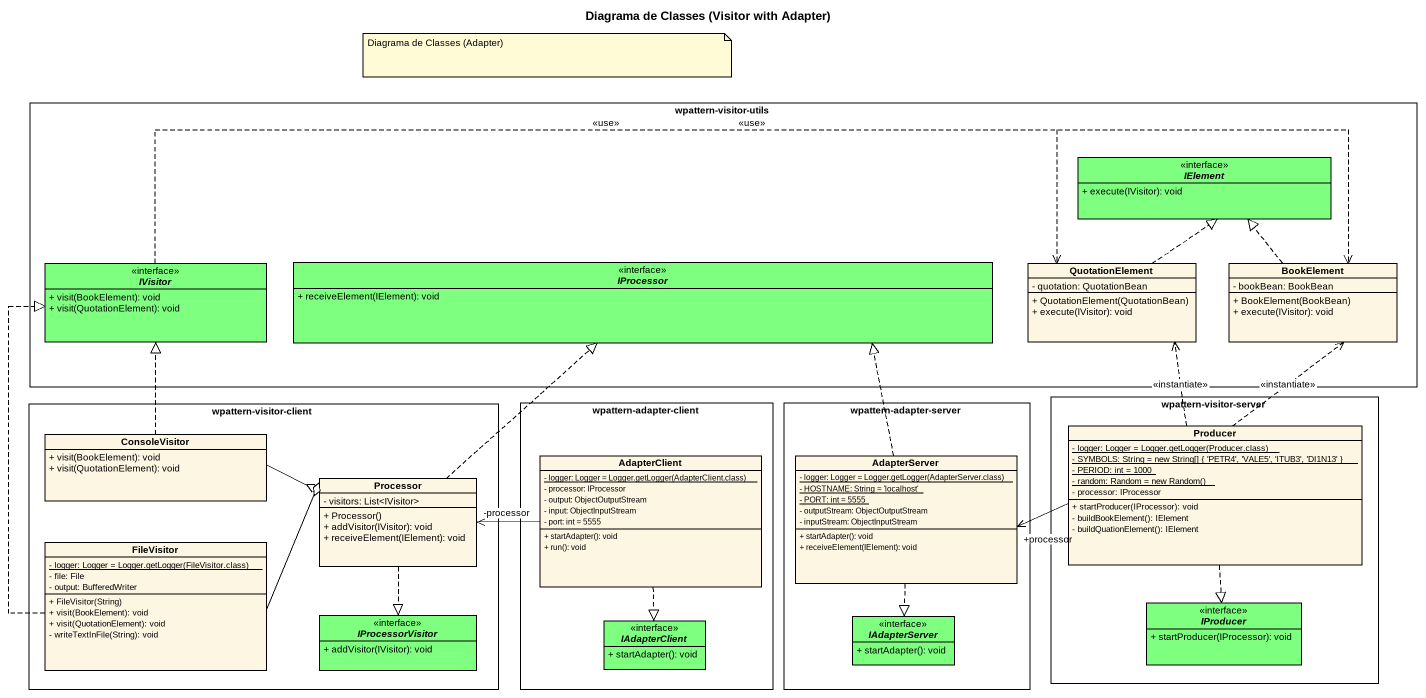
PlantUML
@startuml
title Diagrama de Classes (Visitor with Adapter)
hide circle
hide empty members
skinparam classAttributeIconSize 0
rectangle "wpattern-visitor-utils" as wpattern_visitor_utils {
  interface IElement <<interface>> #7FFF7F {
    + execute(IVisitor): void
  }
  interface IVisitor <<interface>> #7FFF7F {
    + visit(BookElement): void
    + visit(QuotationElement): void
  }
  interface IProcessor <<interface>> #7FFF7F {
    + receiveElement(IElement): void
  }
  class QuotationElement {
    - quotation: QuotationBean
    + QuotationElement(QuotationBean)
    + execute(IVisitor): void
  }
  class BookElement {
    - bookBean: BookBean
    + BookElement(BookBean)
    + execute(IVisitor): void
  }
}
rectangle "wpattern-visitor-client" as wpattern_visitor_client {
  class ConsoleVisitor {
    + visit(BookElement): void
    + visit(QuotationElement): void
  }
  class Processor {
    - visitors: List<IVisitor>
    + Processor()
    + addVisitor(IVisitor): void
    + receiveElement(IElement): void
  }
  class FileVisitor {
    {static} {field} - logger: Logger = Logger.getLogger(FileVisitor.class)
    - file: File
    - output: BufferedWriter
    + FileVisitor(String)
    + visit(BookElement): void
    + visit(QuotationElement): void
    - writeTextInFile(String): void
  }
  interface IProcessorVisitor <<interface>> #7FFF7F {
    + addVisitor(IVisitor): void
  }
}
rectangle "wpattern-adapter-client" as wpattern_adapter_client {
  class AdapterClient {
    {static} {field} - logger: Logger = Logger.getLogger(AdapterClient.class)
    - processor: IProcessor
    - output: ObjectOutputStream
    - input: ObjectInputStream
    - port: int = 5555
    + startAdapter(): void
    + run(): void
  }
  interface IAdapterClient <<interface>> #7FFF7F {
    + startAdapter(): void
  }
}
rectangle "wpattern-adapter-server" as wpattern_adapter_server {
  class AdapterServer {
    {static} {field} - logger: Logger = Logger.getLogger(AdapterServer.class)
    {static} - HOSTNAME: String = 'localhost'
    {static} - PORT: int = 5555
    - outputStream: ObjectOutputStream
    - inputStream: ObjectInputStream
    + startAdapter(): void
    + receiveElement(IElement): void
  }
  interface IAdapterServer <<interface>> #7FFF7F {
    + startAdapter(): void
  }
}
rectangle "wpattern-visitor-server" as wpattern_visitor_server {
  class Producer {
    {static} {field} - logger: Logger = Logger.getLogger(Producer.class)
    {static} - SYMBOLS: String = new String[] { 'PETR4', 'VALE5', 'ITUB3', 'DI1N13' }
    {static} - PERIOD: int = 1000
    {static} {field} - random: Random = new Random()
    - processor: IProcessor
    + startProducer(IProcessor): void
    - buildBookElement(): IElement
    - buildQuationElement(): IElement
  }
  interface IProducer <<interface>> #7FFF7F {
    + startProducer(IProcessor): void
  }
}
IVisitor .right.> QuotationElement : <<use>>
IVisitor .right.> BookElement : <<use>>
QuotationElement .up.|> IElement
BookElement .up.|> IElement
Producer .up.> QuotationElement : <<instantiate>>
Producer .up.> BookElement : <<instantiate>>
Producer -left-> "+processor" AdapterServer
Producer ..|> IProducer
ConsoleVisitor .up.|> IVisitor
ConsoleVisitor -right-o Processor
AdapterClient -left-> "-processor" Processor
AdapterClient ..|> IAdapterClient
AdapterServer .up.|> IProcessor
AdapterServer ..|> IAdapterServer
Processor .up.|> IProcessor
Processor ..|> IProcessorVisitor
FileVisitor .up.|> IVisitor
FileVisitor -right-o Processor
note as N1
  Diagrama de Classes (Adapter)
end note
@enduml
